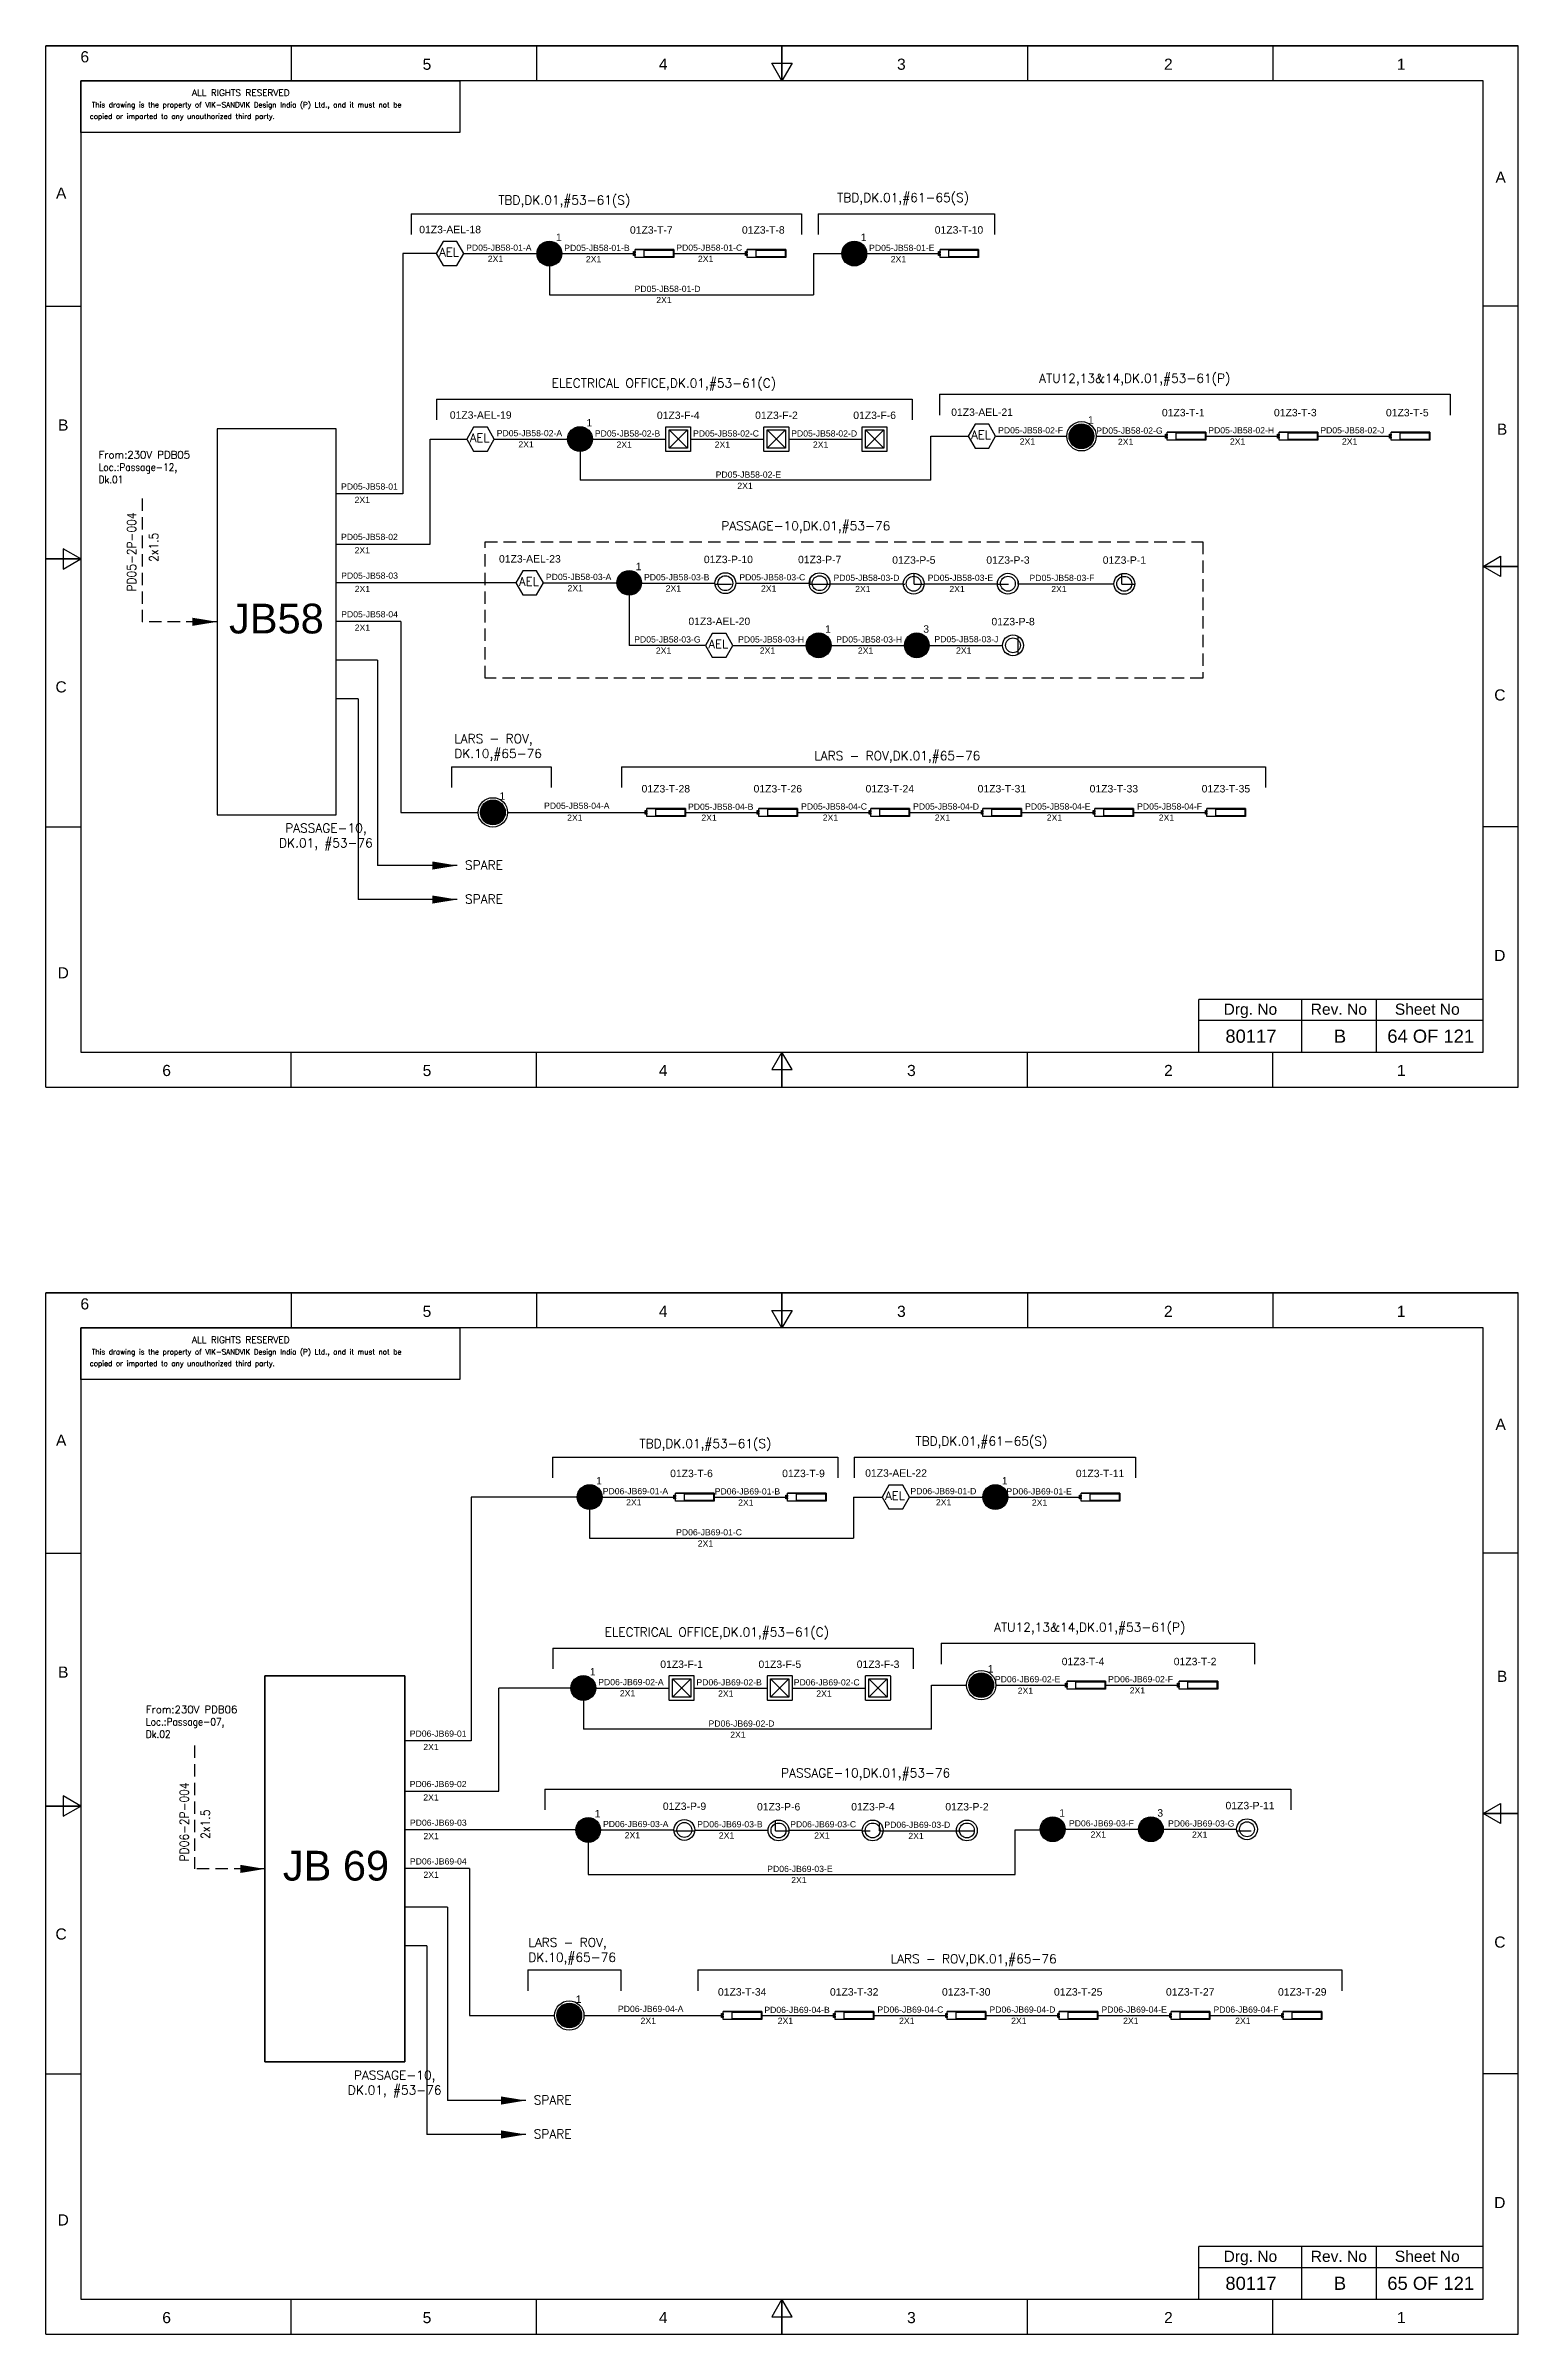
# Model space of a CAD drawing. Header units: inches. Extents: x -3311 to 1429, y -713 to 2436.
# Drawn here: x -2319.5 to -2022.5, y 408.4 to 870 of the extents above; entities that cross this region are included whole.
import ezdxf
from ezdxf.enums import TextEntityAlignment as Align

# ---------------------------------------------------------------- set-up
doc = ezdxf.new("R2010")
doc.units = ezdxf.units.IN
doc.linetypes.add('HIDDEN', pattern=[0.375, 0.25, -0.125])
doc.linetypes.add('SOLID', pattern=[0])
for name, color, linetype, lineweight in [('ELEC_TXT-025', 1, 'Continuous', 25), ('HEL-025', 1, 'Continuous', 25), ('HEL-035', 2, 'Continuous', 35)]:
    doc.layers.add(name, color=color, linetype=linetype, lineweight=lineweight)
doc.layers.add('Fmount', color=7, linetype='Continuous')
doc.layers.add('LINE', color=3, linetype='SOLID')
doc.styles.add('_NORMAL', font='arial.ttf')
doc.styles.add('ROMANS', font='simplex.shx', dxfattribs={"width": 0.88})
doc.styles.get("Standard").update_dxf_attribs({"font": 'arial.ttf'})
doc.dimstyles.get("Standard").update_dxf_attribs({"dimtxt": 0.18, "dimasz": 0.18, "dimexe": 0.18, "dimexo": 0.0625, "dimgap": 0.09, "dimtad": 0, "dimtih": 1, "dimtoh": 1, "dimdec": 4, "dimzin": 0, "dimdsep": 46, "dimtxsty": 'Standard', "dimcen": 0.09, "dimadec": 0, "dimazin": 0, "dimtfac": 1, "dimtdec": 4, "dimtofl": 0, "dimtmove": 0, "dimatfit": 3, "dimfxl": 1, "dimtolj": 1, "dimtzin": 0, "dimarcsym": 0})
pattern_1 = [(0, (0, 0), (0, 6.985), [5.08, -1.905]), (90, (0, 0), (-6.985, 4e-16), [5.08, -1.905])]

# ---------------------------------------------------------------- blocks, each defined once
blk = doc.blocks.new('fr')
at = {"color": 7, "linetype": 'Continuous'}
for p, q in [((33763.99, 4500.4), (33466.99, 4500.4)), ((33466.99, 4500.4), (33763.99, 4500.4)), ((33466.99, 4290.33), (33466.99, 4500.4)), ((33516.49, 4500.4), (33516.49, 4493.33)), ((33565.99, 4500.4), (33565.99, 4493.33)), ((33615.49, 4493.33), (33613.45, 4496.87)), ((33613.45, 4496.87), (33617.53, 4496.87)), ((33615.49, 4500.4), (33615.49, 4493.33)), ((33615.49, 4493.33), (33615.49, 4500.4)), ((33615.49, 4500.4), (33615.49, 4493.33)), ((33617.53, 4496.87), (33615.49, 4493.33)), ((33664.99, 4500.4), (33664.99, 4493.33)), ((33714.49, 4500.4), (33714.49, 4493.33)), ((33763.99, 4290.33), (33763.99, 4500.4)), ((33763.99, 4290.33), (33763.99, 4500.4)), ((33756.92, 4493.33), (33474.06, 4493.33)), ((33474.06, 4493.33), (33474.06, 4297.41)), ((33756.92, 4297.41), (33756.92, 4493.33)), ((33466.99, 4447.89), (33474.06, 4447.89)), ((33763.99, 4447.89), (33756.92, 4447.89)), ((33466.99, 4396.87), (33474.06, 4396.87)), ((33474.06, 4396.87), (33466.99, 4396.87)), ((33466.99, 4396.87), (33474.06, 4396.87)), ((33474.06, 4396.87), (33470.53, 4398.91)), ((33470.53, 4398.91), (33470.53, 4394.83)), ((33470.53, 4394.83), (33474.06, 4396.87)), ((33756.92, 4395.37), (33760.45, 4397.41)), ((33763.99, 4395.37), (33756.92, 4395.37)), ((33760.45, 4393.33), (33756.92, 4395.37)), ((33756.92, 4395.37), (33763.99, 4395.37)), ((33763.99, 4395.37), (33756.92, 4395.37)), ((33760.45, 4397.41), (33760.45, 4393.33)), ((33466.99, 4342.85), (33474.06, 4342.85)), ((33763.99, 4342.85), (33756.92, 4342.85)), ((33474.06, 4297.41), (33756.92, 4297.41)), ((33516.49, 4290.33), (33516.49, 4297.41)), ((33565.99, 4290.33), (33565.99, 4297.41)), ((33615.49, 4297.41), (33613.45, 4293.87)), ((33613.45, 4293.87), (33617.53, 4293.87)), ((33615.49, 4290.33), (33615.49, 4297.41)), ((33617.53, 4293.87), (33615.49, 4297.41)), ((33615.49, 4297.41), (33615.49, 4290.33)), ((33615.49, 4290.33), (33615.49, 4297.41)), ((33664.99, 4290.33), (33664.99, 4297.41)), ((33714.49, 4290.33), (33714.49, 4297.41)), ((33466.99, 4290.33), (33763.99, 4290.33)), ((33466.99, 4290.33), (33763.99, 4290.33))]:
    blk.add_line(p, q, dxfattribs=at)
at = {"color": 7, "style": '_NORMAL'}
for s, p in [('6', (33474.86, 4498.18)), ('5', (33543.88, 4496.68)), ('4', (33591.52, 4496.68)), ('3', (33639.57, 4496.68)), ('2', (33693.41, 4496.68)), ('1', (33740.39, 4496.68)), ('A', (33760.45, 4473.88)), ('A', (33470.1, 4470.68)), ('B', (33470.52, 4423.9)), ('B', (33760.74, 4423.06)), ('C', (33470.08, 4371.07)), ('C', (33760.29, 4369.44)), ('D', (33760.27, 4316.89)), ('D', (33470.51, 4313.39)), ('6', (33491.37, 4293.69)), ('5', (33543.89, 4293.69)), ('4', (33591.53, 4293.69)), ('3', (33641.59, 4293.69)), ('2', (33693.43, 4293.69)), ('1', (33740.41, 4293.69))]:
    blk.add_text(s, height=2.25, dxfattribs=at).set_placement(p, align=Align.MIDDLE_CENTER)
blk = doc.blocks.new('AEL')
at = {"color": 4}
blk.add_lwpolyline([(989.98, -190.09), (992.75, -190.09), (994.14, -187.69), (992.75, -185.28), (989.98, -185.28), (988.59, -187.69)], close=True, dxfattribs=at)
at = {"color": 4, "style": 'ROMANS'}
blk.add_text('AEL', height=1.725, dxfattribs=at).set_placement((989.2, -188.27))
blk = doc.blocks.new('AEL_L')
blk.add_blockref('AEL', (0, 0))
blk.add_attdef('TAG_NO', (986.55, -183.59), '', height=1.5)
blk = doc.blocks.new('FIXED_KEY_SWITCH')
h = blk.add_hatch(color=1)
h.dxf.hatch_style = 1
edge = h.paths.add_edge_path()
edge.add_arc((848.13, 1737.46), 2.5, 0, 360)
at = {"color": 1}
blk.add_circle((848.13, 1737.46), 2.5, dxfattribs=at)
at = {"color": 7, "insert": (849.44, 1741.5), "char_height": 1.5, "attachment_point": 1, "style": '_NORMAL'}
blk.add_mtext_dynamic_manual_height_columns('1', width=1.5, gutter_width=7.5, heights=[0], dxfattribs=at)
blk = doc.blocks.new('SWT')
blk.add_blockref('FIXED_KEY_SWITCH', (0, 0))
blk.add_attdef('TAG_NO', (844.55, 1741.11), '', height=1.5)
blk = doc.blocks.new('2A')
at = {"color": 7, "lineweight": -3, "ltscale": 2.5}
blk.add_line((790.02, 1997.62, -0.03), (782.23, 1997.62, -0.03), dxfattribs=at)
at = {"color": 7, "lineweight": -3, "ltscale": 2.5, "elevation": -0.03}
for points in [[(781.91, 1997.21), (782.23, 1997.21), (782.23, 1996.94), (781.91, 1996.94)], [(781.91, 1996.7), (782.23, 1996.7), (782.23, 1996.44), (781.91, 1996.44)], [(782.23, 1997.62), (790.02, 1997.62), (790.02, 1996.02), (782.23, 1996.02)], [(784.03, 1997.5), (789.88, 1997.5), (789.88, 1996.14), (784.03, 1996.14)]]:
    blk.add_lwpolyline(points, close=True, dxfattribs=at)
blk = doc.blocks.new('LED TUBE LIGHT 30W')
blk.add_blockref('2A', (179.91, -357.89))
blk.add_attdef('TAG_NO.', (962.52, 1642.97), '', height=1.5)
blk = doc.blocks.new('LED FLUSH MOUNT')
for p, q in [((114818, 79432), (114604, 79219)), ((114604, 79432), (114818, 79219))]:
    blk.add_line(p, q)
blk.add_lwpolyline([(114572, 79470), (114850, 79470, -0.414214), (114856, 79464), (114856, 79186, -0.414214), (114850, 79180), (114572, 79180, -0.414214), (114566, 79186), (114566, 79464, -0.414214)], format="xyb", close=True)
blk.add_lwpolyline([(114604, 79432), (114818, 79432), (114818, 79219), (114604, 79219)], close=True)
blk = doc.blocks.new('LED Flush Mounted Light 22W')
blk.add_blockref('LED FLUSH MOUNT', (0, 0))
at = {"style": 'ROMANS', "width": 0.7}
blk.add_attdef('TAG_NO.:', (113905, 79579), '', height=250, dxfattribs=at)
blk = doc.blocks.new('A$C4BAD7D21')
at = {"layer": 'HEL-025'}
blk.add_lwpolyline([(-34000, 0), (-34000, 2086), (-18714, 2086), (-18714, 0)], close=True, dxfattribs=at)
at = {"layer": 'HEL-025', "style": 'ROMANS'}
for s, p in [('This drawing is the property of VIK-SANDVIK Design India (P) Ltd., and it must not be', (-33558, 1016)), (' copied or imparted to any unauthorized third party.', (-33785, 550))]:
    blk.add_text(s, height=210, dxfattribs=at).set_placement(p)
at = {"layer": 'HEL-035', "style": 'ROMANS'}
blk.add_text('     ALL RIGHTS RESERVED', height=262.5, dxfattribs=at).set_placement((-30497, 1476))
blk = doc.blocks.new('1')
h = blk.add_hatch()
h.set_pattern_fill('ANGLE', color=6)
h.set_pattern_definition(pattern_1)
h.paths.add_polyline_path([(303.23, 2044.43, 1), (306.22, 2044.43, 1)], flags=0)
h.paths.add_polyline_path([(302.63, 2044.43, 1), (306.83, 2044.43, 1)])
h.paths.add_polyline_path([(306.22, 2044.43, -1), (303.23, 2044.43, -1)], flags=16)
h = blk.add_hatch()
h.set_pattern_fill('ANGLE', color=6)
h.set_pattern_definition(pattern_1)
h.paths.add_polyline_path([(303.23, 2044.43, 1), (306.22, 2044.43, 1)])
at = {"color": 6}
for radius in [2.1, 1.5]:
    blk.add_circle((304.73, 2044.43), radius, dxfattribs=at)
blk = doc.blocks.new('LED PENDENT LIGHT 15W')
blk.add_blockref('1', (0, 0))
blk.add_attdef('TAG_NO', (301.63, 2048.1), '', height=1.5)
blk = doc.blocks.new('LHS_SWITCH')
h = blk.add_hatch(color=1)
h.dxf.hatch_style = 1
edge = h.paths.add_edge_path()
edge.add_arc((2067.22, 3641.35), 2, 0, 360)
at = {"color": 1}
blk.add_circle((2067.22, 3641.35), 2, dxfattribs=at)
at = {"color": 7, "insert": (2068.26, 3644.59), "char_height": 1.2, "attachment_point": 1, "style": '_NORMAL'}
blk.add_mtext_dynamic_manual_height_columns('3', width=1.5, gutter_width=7.5, heights=[0], dxfattribs=at)

msp = doc.modelspace()

# ---------------------------------------------------------------- linework, layer by layer
for p, q in [((-2245.83, 836.14, -0.05), (-2167.11, 836.14, -0.05)), ((-2163.77, 836.14, -0.05), (-2128.18, 836.14, -0.05)), ((-2240.81, 828.09), (-2247.56, 828.09)), ((-2247.56, 828.09), (-2247.56, 779.63)), ((-2164.72, 828.09), (-2164.72, 819.78)), ((-2217.96, 825.59), (-2217.96, 819.78)), ((-2217.96, 819.78), (-2164.72, 819.78)), ((-2240.72, 798.72, -0.07), (-2144.8, 798.72, -0.07)), ((-2139.31, 799.7, -0.07), (-2036.26, 799.7, -0.07)), ((-2241.99, 769.47), (-2241.99, 790.67)), ((-2141.05, 782.36, -0.02), (-2141.05, 791.24, -0.02)), ((-2211.79, 788.17, -0.02), (-2211.79, 782.36, -0.02)), ((-2141.05, 782.36, -0.02), (-2211.79, 782.36, -0.02)), ((-2224.72, 761.66), (-2260.97, 761.66)), ((-2201.87, 759.16), (-2201.87, 749.06)), ((-2247.91, 753.86), (-2260.97, 753.86)), ((-2247.91, 753.86), (-2247.91, 715.36, -0.02)), ((-2186.5, 749.06), (-2201.87, 749.06)), ((-2252.66, 746.06), (-2260.97, 746.06)), ((-2252.66, 746.06), (-2252.66, 704.64)), ((-2256.56, 738.26), (-2260.97, 738.26)), ((-2256.56, 738.26), (-2256.56, 697.78)), ((-2237.68, 724.55, -0.05), (-2217.64, 724.55, -0.05)), ((-2203.4, 724.55, -0.05), (-2073.52, 724.55, -0.05)), ((-2217.37, 585.29, -0.05), (-2159.8, 585.29, -0.05)), ((-2156.51, 585.3, -0.05), (-2099.72, 585.3, -0.05)), ((-2233.71, 577.24), (-2233.71, 528.06)), ((-2212.35, 577.24), (-2233.71, 577.24)), ((-2156.61, 577.24), (-2156.61, 568.93)), ((-2209.85, 574.74), (-2209.85, 568.93)), ((-2217.26, 546.77, -0.05), (-2144.62, 546.77, -0.05)), ((-2138.97, 547.75, -0.05), (-2075.76, 547.75, -0.05)), ((-2228.13, 517.89), (-2228.13, 538.72)), ((-2211.11, 536.22), (-2211.11, 530.41)), ((-2140.91, 530.41), (-2140.91, 539.3)), ((-2140.91, 530.41), (-2211.11, 530.41)), ((-2218.87, 518.35, -0.05), (-2068.41, 518.35, -0.05)), ((-2212.64, 510.09), (-2247.11, 510.09)), ((-2234.05, 502.28), (-2247.11, 502.28)), ((-2234.05, 502.28), (-2234.05, 472.65, -0.05)), ((-2238.49, 494.48), (-2247.11, 494.48)), ((-2238.49, 494.48), (-2238.49, 455.51)), ((-2242.7, 486.68), (-2247.11, 486.68)), ((-2242.7, 486.68), (-2242.7, 448.66)), ((-2222.28, 481.84, -0.07), (-2203.57, 481.84, -0.07)), ((-2188, 481.84, -0.07), (-2058.12, 481.84, -0.07))]:
    msp.add_line(p, q)
at = {"color": 7, "linetype": 'Continuous'}
for p, q in [((-2029.62, 677.61), (-2086.94, 677.61)), ((-2086.94, 667.01), (-2086.94, 677.61)), ((-2066.17, 667.01), (-2066.17, 677.61)), ((-2051.15, 667.01), (-2051.15, 677.61)), ((-2086.94, 673.43), (-2029.62, 673.43)), ((-2029.62, 426.03), (-2086.94, 426.03)), ((-2086.94, 415.44), (-2086.94, 426.03)), ((-2066.17, 415.44), (-2066.17, 426.03)), ((-2051.15, 415.44), (-2051.15, 426.03)), ((-2086.94, 421.85), (-2029.62, 421.85))]:
    msp.add_line(p, q, dxfattribs=at)
msp.add_lwpolyline([(-2260.97, 792.76), (-2284.97, 792.76), (-2284.97, 714.86), (-2260.97, 714.86)], close=True)
at = {"linetype": 'HIDDEN', "ltscale": 10}
for points in [[(-2300.09, 778.69), (-2300.09, 753.81)], [(-2289.54, 527.11), (-2289.54, 502.23)]]:
    msp.add_lwpolyline(points, dxfattribs=at)
at = {"linetype": 'HIDDEN', "ltscale": 10, "elevation": -0.05}
msp.add_lwpolyline([(-2230.95, 769.93), (-2086.19, 769.93), (-2086.19, 742.45), (-2230.95, 742.45)], close=True, dxfattribs=at)
at = {"layer": 'LINE', "color": 0}
for p, q in [((-2245.83, 836.14, -0.05), (-2245.83, 831.95, -0.05)), ((-2167.11, 836.14, -0.05), (-2167.11, 831.95, -0.05)), ((-2163.77, 836.14, -0.05), (-2163.77, 831.95, -0.05)), ((-2128.18, 836.14, -0.05), (-2128.18, 831.95, -0.05)), ((-2235.25, 828.09), (-2220.46, 828.09)), ((-2215.46, 828.09), (-2200.66, 828.09)), ((-2192.86, 828.09), (-2178.07, 828.09)), ((-2164.72, 828.09), (-2158.97, 828.09)), ((-2153.97, 828.09), (-2139.18, 828.09)), ((-2240.72, 798.72, -0.07), (-2240.72, 794.53, -0.07)), ((-2144.8, 798.72, -0.07), (-2144.8, 794.53, -0.07)), ((-2139.31, 799.7, -0.07), (-2139.31, 795.51, -0.07)), ((-2036.26, 799.7, -0.07), (-2036.26, 795.51, -0.07)), ((-2241.99, 790.67, 0.04), (-2234.64, 790.67, -0.02)), ((-2229.08, 790.67, -0.02), (-2214.29, 790.67, -0.02)), ((-2209.29, 790.67, -0.02), (-2194.49, 790.67, -0.02)), ((-2189.48, 790.67, -0.02), (-2174.69, 790.67, -0.02)), ((-2169.68, 790.67, -0.02), (-2154.88, 790.67, -0.02)), ((-2141.05, 791.24, -0.02), (-2133.5, 791.24, -0.02)), ((-2127.95, 791.24, -0.02), (-2113.63, 791.24, -0.02)), ((-2107.68, 791.24, -0.02), (-2093.36, 791.24, -0.02)), ((-2085.56, 791.24, -0.02), (-2070.76, 791.24, -0.02)), ((-2062.96, 791.24, -0.02), (-2048.17, 791.24, -0.02)), ((-2247.56, 779.63), (-2260.97, 779.63)), ((-2260.97, 769.47), (-2241.99, 769.47)), ((-2219.16, 761.66), (-2204.37, 761.66)), ((-2199.37, 761.61), (-2184.57, 761.6)), ((-2180.37, 761.59), (-2165.58, 761.59)), ((-2161.38, 761.49), (-2146.58, 761.49)), ((-2142.38, 761.49), (-2127.59, 761.49)), ((-2123.39, 761.47), (-2104.11, 761.47)), ((-2180.95, 749.06), (-2166.15, 749.06)), ((-2161.15, 749.06), (-2146.36, 749.06)), ((-2141.36, 749.06), (-2126.56, 749.06)), ((-2237.68, 724.55, -0.05), (-2237.68, 720.36, -0.05)), ((-2217.64, 724.55, -0.05), (-2217.64, 720.36, -0.05)), ((-2203.4, 724.55, -0.05), (-2203.4, 720.36, -0.05)), ((-2073.52, 724.55, -0.05), (-2073.52, 720.36, -0.05)), ((-2247.91, 715.36, -0.01), (-2232.33, 715.36, -0.04)), ((-2226.38, 715.36, -0.05), (-2198.31, 715.36, -0.05)), ((-2190.51, 715.36, -0.05), (-2175.72, 715.36, -0.05)), ((-2167.92, 715.36, -0.05), (-2153.12, 715.36, -0.05)), ((-2145.33, 715.36, -0.05), (-2130.53, 715.36, -0.05)), ((-2122.73, 715.36, -0.05), (-2107.94, 715.36, -0.05)), ((-2100.14, 715.36, -0.05), (-2085.34, 715.36, -0.05)), ((-2217.37, 585.29, -0.05), (-2217.37, 581.1, -0.05)), ((-2159.8, 585.29, -0.05), (-2159.8, 581.1, -0.05)), ((-2156.51, 585.3, -0.05), (-2156.51, 581.11, -0.05)), ((-2099.72, 585.3, -0.05), (-2099.72, 581.11, -0.05)), ((-2207.35, 577.24), (-2192.55, 577.24)), ((-2184.75, 577.24), (-2169.96, 577.24)), ((-2156.61, 577.24), (-2150.86, 577.24)), ((-2145.31, 577.24), (-2130.51, 577.24)), ((-2125.51, 577.24), (-2110.72, 577.24)), ((-2209.85, 568.93), (-2156.61, 568.93)), ((-2217.26, 546.77, -0.05), (-2217.26, 542.59, -0.05)), ((-2144.62, 546.77, -0.05), (-2144.62, 542.59, -0.05)), ((-2138.97, 547.75, -0.05), (-2138.97, 543.56, -0.05)), ((-2075.76, 547.75, -0.05), (-2075.76, 543.56, -0.05)), ((-2275.33, 541.19), (-2275.33, 463.28)), ((-2247.11, 541.19), (-2275.33, 541.19)), ((-2247.11, 463.28), (-2247.11, 541.19)), ((-2208.61, 538.72), (-2193.81, 538.72)), ((-2188.8, 538.72), (-2174, 538.72)), ((-2168.99, 538.72), (-2154.2, 538.72)), ((-2140.91, 539.3), (-2133.84, 539.3)), ((-2127.89, 539.3), (-2113.57, 539.3)), ((-2105.77, 539.3), (-2090.97, 539.3)), ((-2233.71, 528.06), (-2247.11, 528.06)), ((-2247.11, 517.89), (-2228.13, 517.89)), ((-2218.87, 518.35, -0.05), (-2218.87, 514.16, -0.05)), ((-2068.41, 518.35, -0.05), (-2068.41, 514.16, -0.05)), ((-2207.64, 510.09), (-2192.84, 510.09)), ((-2188.64, 510.05), (-2173.85, 510.05)), ((-2169.65, 510.03), (-2154.85, 510.03)), ((-2150.65, 509.93), (-2135.86, 509.93)), ((-2124.04, 510.09), (-2118.94, 510.11)), ((-2124.04, 501.11), (-2124.04, 510.09)), ((-2113.94, 510.23), (-2099.15, 510.23)), ((-2094.15, 510.23), (-2079.35, 510.23)), ((-2210.14, 507.59), (-2210.14, 501.11)), ((-2210.14, 501.11), (-2124.04, 501.11)), ((-2222.28, 481.84, -0.07), (-2222.28, 477.65, -0.07)), ((-2203.57, 481.84, -0.07), (-2203.57, 477.65, -0.07)), ((-2188, 481.84, -0.07), (-2188, 477.65, -0.07)), ((-2058.12, 481.84, -0.07), (-2058.12, 477.65, -0.07)), ((-2234.05, 472.65, -0.05), (-2216.93, 472.65, -0.07)), ((-2210.98, 472.65, -0.07), (-2182.91, 472.65, -0.07)), ((-2175.11, 472.65, -0.07), (-2160.32, 472.65, -0.07)), ((-2152.52, 472.65, -0.07), (-2137.72, 472.65, -0.07)), ((-2129.92, 472.65, -0.07), (-2115.13, 472.65, -0.07)), ((-2107.33, 472.65, -0.07), (-2092.53, 472.65, -0.07)), ((-2084.74, 472.65, -0.07), (-2069.94, 472.65, -0.07)), ((-2275.33, 463.28), (-2247.11, 463.28))]:
    msp.add_line(p, q, dxfattribs=at)
at = {"layer": 'LINE', "color": 7}
msp.add_line((-2213.61, 538.72), (-2228.13, 538.72), dxfattribs=at)
at = {"layer": 'LINE', "color": 0}
msp.add_lwpolyline([(-2275.33, 541.19), (-2247.11, 541.19), (-2247.11, 463.28), (-2275.33, 463.28)], close=True, dxfattribs=at)
for centre in [(-2110.65, 791.24, -0.02), (-2229.36, 715.36, -0.05), (-2130.86, 539.3), (-2213.96, 472.65, -0.07)]:
    msp.add_circle(centre, 2.97, dxfattribs=at)

# ---------------------------------------------------------------- block references
for name, p in [('fr', (-35786.54, -3630.39)), ('SWT', (-3066.09, -909.37)), ('SWT', (-3004.6, -909.37)), ('SWT', (-3059.92, -946.79, -0.02)), ('SWT', (-2958.78, -946.22, -0.02)), ('SWT', (-3050, -975.79)), ('SWT', (-3011.78, -988.4)), ('SWT', (-3077.49, -1022.1, -0.05)), ('fr', (-35786.54, -3881.97)), ('SWT', (-3057.97, -1160.22)), ('SWT', (-2976.14, -1160.22)), ('SWT', (-3059.24, -1198.74)), ('SWT', (-2978.99, -1198.16)), ('SWT', (-3058.27, -1227.37)), ('SWT', (-2964.57, -1227.23)), ('SWT', (-3062.09, -1264.8, -0.07))]:
    msp.add_blockref(name, p)
ref = msp.add_blockref('AEL_L', (-3229.39, 1015.78))
ref.add_attrib('TAG_NO', '01Z3-AEL-18', (-2244.22, 832.19), dxfattribs={"color": 4, "height": 1.5})
ref = msp.add_blockref('LED TUBE LIGHT 30W', (-3162.79, -810.84, 0.03))
ref.add_attrib('TAG_NO.', '01Z3-T-7', (-2201.72, 832.11, 0.03), dxfattribs={"height": 1.5})
ref = msp.add_blockref('LED TUBE LIGHT 30W', (-3140.2, -810.84, 0.03))
ref.add_attrib('TAG_NO.', '01Z3-T-8', (-2179.13, 832.11, 0.03), dxfattribs={"height": 1.5})
ref = msp.add_blockref('LED TUBE LIGHT 30W', (-3101.31, -810.84, 0.03))
ref.add_attrib('TAG_NO.', '01Z3-T-10', (-2140.24, 832.11, 0.03), dxfattribs={"height": 1.5})
ref = msp.add_blockref('AEL_L', (-3223.22, 978.35, -0.02))
ref.add_attrib('TAG_NO', '01Z3-AEL-19', (-2238.05, 794.77, -0.02), dxfattribs={"color": 4, "height": 1.5})
ref = msp.add_blockref('AEL_L', (-3122.09, 978.93, -0.02))
ref.add_attrib('TAG_NO', '01Z3-AEL-21', (-2136.92, 795.34, -0.02), dxfattribs={"color": 4, "height": 1.5})
ref = msp.add_blockref('LED TUBE LIGHT 30W', (-3055.49, -847.68, 0.01))
ref.add_attrib('TAG_NO.', '01Z3-T-1', (-2094.42, 795.26, 0.01), dxfattribs={"height": 1.5})
ref = msp.add_blockref('LED TUBE LIGHT 30W', (-3032.89, -847.68, 0.01))
ref.add_attrib('TAG_NO.', '01Z3-T-3', (-2071.82, 795.26, 0.01), dxfattribs={"height": 1.5})
ref = msp.add_blockref('LED TUBE LIGHT 30W', (-3010.3, -847.68, 0.01))
ref.add_attrib('TAG_NO.', '01Z3-T-5', (-2049.23, 795.26, 0.01), dxfattribs={"height": 1.5})
ref = msp.add_blockref('AEL_L', (-3213.3, 949.35))
ref.add_attrib('TAG_NO', '01Z3-AEL-23', (-2228.13, 765.76), dxfattribs={"color": 4, "height": 1.5})
ref = msp.add_blockref('LED PENDENT LIGHT 15W', (-2487.2, -1282.83))
ref.add_attrib('TAG_NO', '01Z3-P-10', (-2186.81, 765.64), dxfattribs={"height": 1.5})
ref = msp.add_blockref('LED PENDENT LIGHT 15W', (-2468.2, -1282.84))
ref.add_attrib('TAG_NO', '01Z3-P-7', (-2167.81, 765.62), dxfattribs={"height": 1.5})
ref = msp.add_blockref('LED PENDENT LIGHT 15W', (-2449.21, -1282.94))
ref.add_attrib('TAG_NO', '01Z3-P-5', (-2148.82, 765.52), dxfattribs={"height": 1.5})
ref = msp.add_blockref('LED PENDENT LIGHT 15W', (-2430.22, -1282.94))
ref.add_attrib('TAG_NO', '01Z3-P-3', (-2129.83, 765.52), dxfattribs={"height": 1.5})
ref = msp.add_blockref('LED PENDENT LIGHT 15W', (-2406.74, -1282.96))
ref.add_attrib('TAG_NO', '01Z3-P-1', (-2106.35, 765.51), dxfattribs={"height": 1.5})
ref = msp.add_blockref('AEL_L', (-3175.09, 936.75))
ref.add_attrib('TAG_NO', '01Z3-AEL-20', (-2189.92, 753.16), dxfattribs={"color": 4, "height": 1.5})
ref = msp.add_blockref('LED PENDENT LIGHT 15W', (-2429.19, -1295.37))
ref.add_attrib('TAG_NO', '01Z3-P-8', (-2128.8, 753.1), dxfattribs={"height": 1.5})
ref = msp.add_blockref('LED TUBE LIGHT 30W', (-3160.44, -923.57, -0.02))
ref.add_attrib('TAG_NO.', '01Z3-T-28', (-2199.37, 719.38, -0.02), dxfattribs={"height": 1.5})
ref = msp.add_blockref('LED TUBE LIGHT 30W', (-3137.85, -923.57, -0.02))
ref.add_attrib('TAG_NO.', '01Z3-T-26', (-2176.78, 719.38, -0.02), dxfattribs={"height": 1.5})
ref = msp.add_blockref('LED TUBE LIGHT 30W', (-3115.26, -923.57, -0.02))
ref.add_attrib('TAG_NO.', '01Z3-T-24', (-2154.19, 719.38, -0.02), dxfattribs={"height": 1.5})
ref = msp.add_blockref('LED TUBE LIGHT 30W', (-3092.66, -923.57, -0.02))
ref.add_attrib('TAG_NO.', '01Z3-T-31', (-2131.59, 719.38, -0.02), dxfattribs={"height": 1.5})
ref = msp.add_blockref('LED TUBE LIGHT 30W', (-3070.07, -923.57, -0.02))
ref.add_attrib('TAG_NO.', '01Z3-T-33', (-2109, 719.38, -0.02), dxfattribs={"height": 1.5})
ref = msp.add_blockref('LED TUBE LIGHT 30W', (-3047.47, -923.57, -0.02))
ref.add_attrib('TAG_NO.', '01Z3-T-35', (-2086.4, 719.38, -0.02), dxfattribs={"height": 1.5})
ref = msp.add_blockref('LED TUBE LIGHT 30W', (-3154.68, -1061.69, 0.03))
ref.add_attrib('TAG_NO.', '01Z3-T-6', (-2193.61, 581.26, 0.03), dxfattribs={"height": 1.5})
ref = msp.add_blockref('LED TUBE LIGHT 30W', (-3132.09, -1061.69, 0.03))
ref.add_attrib('TAG_NO.', '01Z3-T-9', (-2171.02, 581.26, 0.03), dxfattribs={"height": 1.5})
ref = msp.add_blockref('AEL_L', (-3139.45, 764.93))
ref.add_attrib('TAG_NO', '01Z3-AEL-22', (-2154.27, 581.34), dxfattribs={"color": 4, "height": 1.5})
ref = msp.add_blockref('LED TUBE LIGHT 30W', (-3072.85, -1061.69, 0.03))
ref.add_attrib('TAG_NO.', '01Z3-T-11', (-2111.78, 581.26, 0.03), dxfattribs={"height": 1.5})
ref = msp.add_blockref('LED TUBE LIGHT 30W', (-3075.7, -1099.63, 0.03))
ref.add_attrib('TAG_NO.', '01Z3-T-4', (-2114.63, 543.32, 0.03), dxfattribs={"height": 1.5})
ref = msp.add_blockref('LED TUBE LIGHT 30W', (-3053.1, -1099.63, 0.03))
ref.add_attrib('TAG_NO.', '01Z3-T-2', (-2092.03, 543.32, 0.03), dxfattribs={"height": 1.5})
ref = msp.add_blockref('LED PENDENT LIGHT 15W', (-2495.47, -1534.34))
ref.add_attrib('TAG_NO', '01Z3-P-9', (-2195.08, 514.12), dxfattribs={"height": 1.5})
ref = msp.add_blockref('LED PENDENT LIGHT 15W', (-2476.48, -1534.44))
ref.add_attrib('TAG_NO', '01Z3-P-6', (-2176.09, 514.02), dxfattribs={"height": 1.5})
ref = msp.add_blockref('LED PENDENT LIGHT 15W', (-2457.48, -1534.44))
ref.add_attrib('TAG_NO', '01Z3-P-4', (-2157.09, 514.02), dxfattribs={"height": 1.5})
ref = msp.add_blockref('LED PENDENT LIGHT 15W', (-2438.49, -1534.44))
ref.add_attrib('TAG_NO', '01Z3-P-2', (-2138.1, 514.02), dxfattribs={"height": 1.5})
ref = msp.add_blockref('LED PENDENT LIGHT 15W', (-2381.98, -1534.2))
ref.add_attrib('TAG_NO', '01Z3-P-11', (-2081.59, 514.26), dxfattribs={"height": 1.5})
ref = msp.add_blockref('LED TUBE LIGHT 30W', (-3145.04, -1166.27, -0.04))
ref.add_attrib('TAG_NO.', '01Z3-T-34', (-2183.97, 476.67, -0.04), dxfattribs={"height": 1.5})
ref = msp.add_blockref('LED TUBE LIGHT 30W', (-3122.45, -1166.27, -0.04))
ref.add_attrib('TAG_NO.', '01Z3-T-32', (-2161.38, 476.67, -0.04), dxfattribs={"height": 1.5})
ref = msp.add_blockref('LED TUBE LIGHT 30W', (-3099.85, -1166.27, -0.04))
ref.add_attrib('TAG_NO.', '01Z3-T-30', (-2138.78, 476.67, -0.04), dxfattribs={"height": 1.5})
ref = msp.add_blockref('LED TUBE LIGHT 30W', (-3077.26, -1166.27, -0.04))
ref.add_attrib('TAG_NO.', '01Z3-T-25', (-2116.19, 476.67, -0.04), dxfattribs={"height": 1.5})
ref = msp.add_blockref('LED TUBE LIGHT 30W', (-3054.67, -1166.27, -0.04))
ref.add_attrib('TAG_NO.', '01Z3-T-27', (-2093.6, 476.67, -0.04), dxfattribs={"height": 1.5})
ref = msp.add_blockref('LED TUBE LIGHT 30W', (-3032.07, -1166.27, -0.04))
ref.add_attrib('TAG_NO.', '01Z3-T-29', (-2071, 476.67, -0.04), dxfattribs={"height": 1.5})
at = {"layer": 'ELEC_TXT-025', "color": 0, "xscale": 0.005, "yscale": 0.005, "zscale": 0.005}
for p in [(-2142.47, 852.51), (-2142.47, 600.93)]:
    msp.add_blockref('A$C4BAD7D21', p, dxfattribs=at)
at = {"layer": 'Fmount'}
ref = msp.add_blockref('LED Flush Mounted Light 22W', (-4174.19, -580.08, -0.02), dxfattribs=dict(at, xscale=0.01728, yscale=0.01728, zscale=0.01728))
ref.add_attrib('TAG_NO.:', '01Z3-F-4', dxfattribs={"layer": '0', "height": 1.5}).set_placement((-2196.28, 794.27, -0.02), align=Align.BOTTOM_LEFT)
ref = msp.add_blockref('LED Flush Mounted Light 22W', (-4154.39, -580.08, -0.02), dxfattribs=dict(at, xscale=0.01728, yscale=0.01728, zscale=0.01728))
ref.add_attrib('TAG_NO.:', '01Z3-F-2', dxfattribs={"layer": '0', "height": 1.5}).set_placement((-2176.47, 794.27, -0.02), align=Align.BOTTOM_LEFT)
ref = msp.add_blockref('LED Flush Mounted Light 22W', (-4134.58, -580.08, -0.02), dxfattribs=dict(at, xscale=0.01728, yscale=0.01728, zscale=0.01728))
ref.add_attrib('TAG_NO.:', '01Z3-F-6', dxfattribs={"layer": '0', "height": 1.5}).set_placement((-2156.67, 794.27, -0.02), align=Align.BOTTOM_LEFT)
ref = msp.add_blockref('LED Flush Mounted Light 22W', (-4173.51, -832.02), dxfattribs=dict(at, xscale=0.01728, yscale=0.01728, zscale=0.01728))
ref.add_attrib('TAG_NO.:', '01Z3-F-1', dxfattribs={"layer": '0', "height": 1.5}).set_placement((-2195.6, 542.32), align=Align.BOTTOM_LEFT)
ref = msp.add_blockref('LED Flush Mounted Light 22W', (-4153.7, -832.02), dxfattribs=dict(at, xscale=0.01728, yscale=0.01728, zscale=0.01728))
ref.add_attrib('TAG_NO.:', '01Z3-F-5', dxfattribs={"layer": '0', "height": 1.5}).set_placement((-2175.79, 542.32), align=Align.BOTTOM_LEFT)
ref = msp.add_blockref('LED Flush Mounted Light 22W', (-4133.9, -832.02), dxfattribs=dict(at, xscale=0.01728, yscale=0.01728, zscale=0.01728))
ref.add_attrib('TAG_NO.:', '01Z3-F-3', dxfattribs={"layer": '0', "height": 1.5}).set_placement((-2155.98, 542.32), align=Align.BOTTOM_LEFT)
at = {"layer": 'LINE', "color": 7, "xscale": 1.25, "yscale": 1.25, "zscale": 1.25}
for p in [(-4727.88, -3802.63), (-4680.67, -4041.46)]:
    msp.add_blockref('LHS_SWITCH', p, dxfattribs=at)

# ---------------------------------------------------------------- texts
at = {"color": 7}
for s, p in [('PD05-JB58-01-A', (-2234.76, 828.66)), ('2X1', (-2230.39, 826.41)), ('PD05-JB58-01-B', (-2214.97, 828.61, -0.03)), ('2X1', (-2210.6, 826.35, -0.03)), ('PD05-JB58-01-C', (-2192.37, 828.66, -0.03)), ('2X1', (-2188, 826.41)), ('PD05-JB58-01-E', (-2153.48, 828.61, -0.03)), ('2X1', (-2149.11, 826.35, -0.03)), ('PD05-JB58-01-D', (-2200.78, 820.35, -0.03)), ('2X1', (-2196.41, 818.1)), ('PD05-JB58-02-A', (-2228.59, 791.24, -0.02)), ('2X1', (-2224.22, 788.98, -0.02)), ('PD05-JB58-02-B', (-2208.8, 791.18, -0.05)), ('2X1', (-2204.43, 788.93, -0.05)), ('PD05-JB58-02-C', (-2188.99, 791.18, -0.05)), ('2X1', (-2184.62, 788.93, -0.05)), ('PD05-JB58-02-D', (-2169.19, 791.18, -0.05)), ('2X1', (-2164.81, 788.93, -0.05)), ('PD05-JB58-02-F', (-2127.46, 791.82, -0.02)), ('2X1', (-2123.09, 789.56, -0.02)), ('PD05-JB58-02-G', (-2107.66, 791.76, -0.05)), ('2X1', (-2103.29, 789.51, -0.05)), ('PD05-JB58-02-H', (-2085.07, 791.82, -0.05)), ('2X1', (-2080.7, 789.56, -0.02)), ('PD05-JB58-02-J', (-2062.47, 791.82, -0.05)), ('2X1', (-2058.1, 789.56, -0.02)), ('PD05-JB58-01', (-2259.99, 780.47)), ('PD05-JB58-02-E', (-2184.43, 782.88, -0.05)), ('2X1', (-2180.06, 780.62, -0.05)), ('2X1', (-2257.26, 777.78)), ('PD05-JB58-02', (-2259.99, 770.31)), ('2X1', (-2257.26, 767.61)), ('PD05-JB58-03', (-2259.96, 762.5)), ('PD05-JB58-03-A', (-2218.67, 762.24)), ('PD05-JB58-03-B', (-2198.88, 762.17)), ('PD05-JB58-03-C', (-2179.65, 762.16, -0.03)), ('PD05-JB58-03-D', (-2160.66, 762.06, -0.03)), ('PD05-JB58-03-E', (-2141.66, 762.06, -0.03)), ('PD05-JB58-03-F', (-2121.12, 762.04, -0.03)), ('2X1', (-2257.23, 759.81)), ('2X1', (-2214.3, 759.98)), ('2X1', (-2194.51, 759.92)), ('2X1', (-2175.28, 759.9)), ('2X1', (-2156.29, 759.8)), ('2X1', (-2137.29, 759.8)), ('2X1', (-2116.74, 759.79)), ('PD05-JB58-04', (-2259.96, 754.7)), ('2X1', (-2257.23, 752.01)), ('PD05-JB58-03-G', (-2200.86, 749.63, -0.03)), ('2X1', (-2196.49, 747.38)), ('PD05-JB58-03-H', (-2179.9, 749.63, -0.03)), ('2X1', (-2175.53, 747.38)), ('PD05-JB58-03-H', (-2160.11, 749.63, -0.03)), ('2X1', (-2155.74, 747.38)), ('PD05-JB58-03-J', (-2140.31, 749.67, -0.03)), ('2X1', (-2135.94, 747.41)), ('PD05-JB58-04-A', (-2219.04, 716.08, 0.03)), ('PD05-JB58-04-B', (-2190.01, 715.88, 0)), ('PD05-JB58-04-C', (-2167.2, 715.93, -0.07)), ('PD05-JB58-04-D', (-2144.6, 715.93, -0.07)), ('PD05-JB58-04-E', (-2122.01, 715.93, -0.07)), ('PD05-JB58-04-F', (-2099.42, 715.93, -0.07)), ('2X1', (-2214.38, 713.67, -0.05)), ('2X1', (-2187.31, 713.67, -0.07)), ('2X1', (-2162.83, 713.68, -0.05)), ('2X1', (-2140.23, 713.68, -0.05)), ('2X1', (-2117.64, 713.68, -0.05)), ('2X1', (-2095.05, 713.68, -0.05)), ('PD06-JB69-01-A', (-2207.21, 577.81)), ('PD06-JB69-01-B', (-2184.62, 577.76, -0.03)), ('PD06-JB69-01-D', (-2145.14, 577.81, -0.03)), ('PD06-JB69-01-E', (-2125.79, 577.76, -0.03)), ('2X1', (-2202.48, 575.56)), ('2X1', (-2179.89, 575.5, -0.03)), ('2X1', (-2140, 575.56)), ('2X1', (-2120.65, 575.5, -0.03)), ('PD06-JB69-01-C', (-2192.41, 569.51, -0.03)), ('2X1', (-2188.04, 567.25)), ('PD06-JB69-02-A', (-2208.12, 539.29)), ('PD06-JB69-02-B', (-2188.31, 539.24, -0.03)), ('PD06-JB69-02-C', (-2168.68, 539.24, -0.03)), ('PD06-JB69-02-E', (-2128.1, 539.87)), ('PD06-JB69-02-F', (-2105.28, 539.87)), ('2X1', (-2203.75, 537.04)), ('2X1', (-2183.94, 536.98, -0.03)), ('2X1', (-2164.13, 536.98, -0.03)), ('2X1', (-2123.5, 537.56, -0.03)), ('2X1', (-2100.91, 537.62)), ('PD06-JB69-02-D', (-2185.86, 530.93, -0.03)), ('PD06-JB69-01', (-2246.13, 528.9)), ('2X1', (-2243.4, 526.2)), ('2X1', (-2181.49, 528.68, -0.03)), ('PD06-JB69-02', (-2246.13, 518.73)), ('2X1', (-2243.4, 516.03)), ('PD06-JB69-03', (-2246.1, 510.93)), ('2X1', (-2243.37, 508.23)), ('PD06-JB69-03-A', (-2207.15, 510.66)), ('2X1', (-2202.77, 508.4)), ('PD06-JB69-03-B', (-2188.15, 510.62)), ('2X1', (-2183.78, 508.36)), ('PD06-JB69-03-C', (-2169.39, 510.61, -0.03)), ('2X1', (-2164.55, 508.35)), ('PD06-JB69-03-D', (-2150.4, 510.51, -0.03)), ('2X1', (-2145.56, 508.25)), ('PD06-JB69-03-F', (-2113.17, 510.8, -0.03)), ('2X1', (-2108.8, 508.55)), ('PD06-JB69-03-G', (-2093.18, 510.78, -0.03)), ('2X1', (-2088.35, 508.52)), ('PD06-JB69-04', (-2246.1, 503.12)), ('2X1', (-2243.37, 500.43)), ('PD06-JB69-03-E', (-2174.03, 501.61, -0.03)), ('2X1', (-2169.19, 499.36)), ('PD06-JB69-04-A', (-2204.13, 473.37, 0.01)), ('2X1', (-2199.57, 470.97, -0.07)), ('PD06-JB69-04-B', (-2174.61, 473.17, -0.02)), ('2X1', (-2171.91, 470.97, -0.1)), ('PD06-JB69-04-C', (-2151.8, 473.23, -0.1)), ('2X1', (-2147.43, 470.97, -0.07)), ('PD06-JB69-04-D', (-2129.2, 473.23, -0.1)), ('2X1', (-2124.83, 470.97, -0.07)), ('PD06-JB69-04-E', (-2106.61, 473.23, -0.1)), ('2X1', (-2102.24, 470.97, -0.07)), ('PD06-JB69-04-F', (-2084.01, 473.23, -0.1)), ('2X1', (-2079.64, 470.97, -0.07))]:
    msp.add_text(s, height=1.25, dxfattribs=at).set_placement(p)
at = {"color": 7, "lineweight": 30}
for s, p in [('JB58 ', (-2271.86, 754.46)), ('JB 69', (-2261.01, 502.88))]:
    msp.add_text(s, height=6, dxfattribs=at).set_placement(p, align=Align.MIDDLE_CENTER)
at = {"color": 7}
for s, height, p in [('Drg. No', 2.246, (-2076.57, 675.66)), ('Rev. No', 2.246, (-2058.73, 675.66)), ('Sheet No', 2.246, (-2040.89, 675.66)), ('80117', 2.653, (-2076.46, 670.22)), ('B', 2.65, (-2058.49, 670.22)), ('64 OF 121', 2.653, (-2040.2, 670.22)), ('Drg. No', 2.246, (-2076.57, 424.08)), ('Rev. No', 2.246, (-2058.73, 424.08)), ('Sheet No', 2.246, (-2040.89, 424.08)), ('80117', 2.653, (-2076.46, 418.64)), ('B', 2.65, (-2058.49, 418.64)), ('65 OF 121', 2.653, (-2040.2, 418.64))]:
    msp.add_text(s, height=height, dxfattribs=at).set_placement(p, align=Align.MIDDLE_CENTER)
at = {"color": 7, "char_height": 1.8, "attachment_point": 1, "style": '_NORMAL'}
for s, insert, width in [('{\\Fromans|c0;\\C2;TBD,DK.01,#61-65(S)}', (-2159.92, 840.28, 0.22), 74.1776), ('{\\Fromans|c0;\\C2;TBD,DK.01,#53-61(S)}', (-2228.27, 839.78, 0.22), 74.1776), ('{\\Fromans|c0;\\C2;ATU12,13&14,DK.01,#53-61(P)}', (-2119.18, 803.84, 0.2), 74.1776), ('{\\Fromans|c0;\\C2;ELECTRICAL OFFICE,DK.01,#53-61(C)}', (-2217.51, 802.86, 0.2), 74.1776), ('{\\Fromans|c0;\\C2;PASSAGE-10,DK.01,#53-76}', (-2183.31, 774.07, 0.22), 74.1776), ('{\\Fromans|c0;\\C2;LARS - ROV,\\PDK.10,#65-76}', (-2237.15, 731.14, 0.22), 68.8075), ('{\\Fromans|c0;\\C2;LARS - ROV,DK.01,#65-76}', (-2164.53, 727.69, 0.22), 68.8075), ('{\\Fromans|c0;\\C2;SPARE}', (-2234.97, 705.63), 8.1658), ('{\\Fromans|c0;\\C2;SPARE}', (-2234.97, 698.78), 8.1658), ('{\\Fromans|c0;\\C2;TBD,DK.01,#53-61(S)}', (-2199.81, 588.94, 0.22), 74.1776), ('{\\Fromans|c0;\\C2;TBD,DK.01,#61-65(S)}', (-2144.14, 589.43, 0.22), 74.1776), ('{\\Fromans|c0;\\C2;ELECTRICAL OFFICE,DK.01,#53-61(C)}', (-2206.84, 550.91, 0.22), 74.1776), ('{\\Fromans|c0;\\C2;ATU12,13&14,DK.01,#53-61(P)}', (-2128.26, 551.89, 0.22), 74.1776), ('{\\Fromans|c0;\\C2;PASSAGE-10,DK.01,#53-76}', (-2171.23, 522.49, 0.22), 74.1776), ('{\\Fromans|c0;\\C2;LARS - ROV,\\PDK.10,#65-76}', (-2222.2, 488.29, 0.2), 68.8075), ('{\\Fromans|c0;\\C2;LARS - ROV,DK.01,#65-76}', (-2149.12, 484.99, 0.2), 68.8075), ('{\\Fromans|c0;\\C2;SPARE}', (-2221.11, 456.51), 8.1658), ('{\\Fromans|c0;\\C2;SPARE}', (-2221.11, 449.65), 8.1658)]:
    msp.add_mtext(s, dxfattribs=dict(at, insert=insert, width=width))
at = {"color": 7, "char_height": 1.5, "width": 36.8884, "attachment_point": 1}
for s, insert in [('{\\Fromans|c0;\\C2;From:230V PDB05 \\P\\Fsimplex|c0;\\W0.88;Loc.:Passage-12,      \\PDk.01}', (-2308.89, 788.25)), ('{\\Fromans|c0;\\C2;From:230V PDB06 \\P\\Fsimplex|c0;\\W0.88;Loc.:Passage-07,      \\PDk.02}', (-2299.36, 535.16))]:
    msp.add_mtext(s, dxfattribs=dict(at, insert=insert))
at = {"color": 7, "char_height": 1.8, "width": 17.1296, "attachment_point": 1, "rotation": 90, "style": '_NORMAL'}
for s, insert in [('{\\Fromans|c0;\\W0.88;PD05-2P-004}', (-2303.14, 759.91)), ('{\\Fromans|c0;\\W0.88;PD06-2P-004}', (-2292.52, 503.73))]:
    msp.add_mtext(s, dxfattribs=dict(at, insert=insert))
at = {"color": 7, "char_height": 1.8, "attachment_point": 1, "rotation": 90, "style": '_NORMAL'}
for insert in [(-2298.67, 765.88), (-2288.25, 508.29)]:
    msp.add_mtext('{\\Fsimplex|c0;\\W0.88;2x1.5}', dxfattribs=dict(at, insert=insert))
at = {"color": 7, "char_height": 1.8, "attachment_point": 1, "style": '_NORMAL'}
for insert in [(-2272.49, 713.1), (-2258.63, 461.52)]:
    msp.add_mtext('\\pxqc;{\\Fromans|c0;\\C2;PASSAGE-10, \\PDK.01, #53-76}', dxfattribs=dict(at, insert=insert))

# ---------------------------------------------------------------- leaders
at = {"linetype": 'HIDDEN', "ltscale": 10}
for points in [[(-2284.97, 753.81), (-2300.09, 753.81)], [(-2275.33, 502.23), (-2289.54, 502.23)]]:
    msp.add_leader(points, dimstyle='Standard', override={"dimasz": 5, "dimarcsym": 1}, dxfattribs=at)
for points in [[(-2236.59, 704.64), (-2252.66, 704.64)], [(-2236.59, 697.78), (-2256.56, 697.78)], [(-2222.73, 455.51), (-2238.49, 455.51)], [(-2222.73, 448.66), (-2242.7, 448.66)]]:
    msp.add_leader(points, dimstyle='Standard', override={"dimasz": 5, "dimarcsym": 1})

doc.saveas('drawing.dxf')
